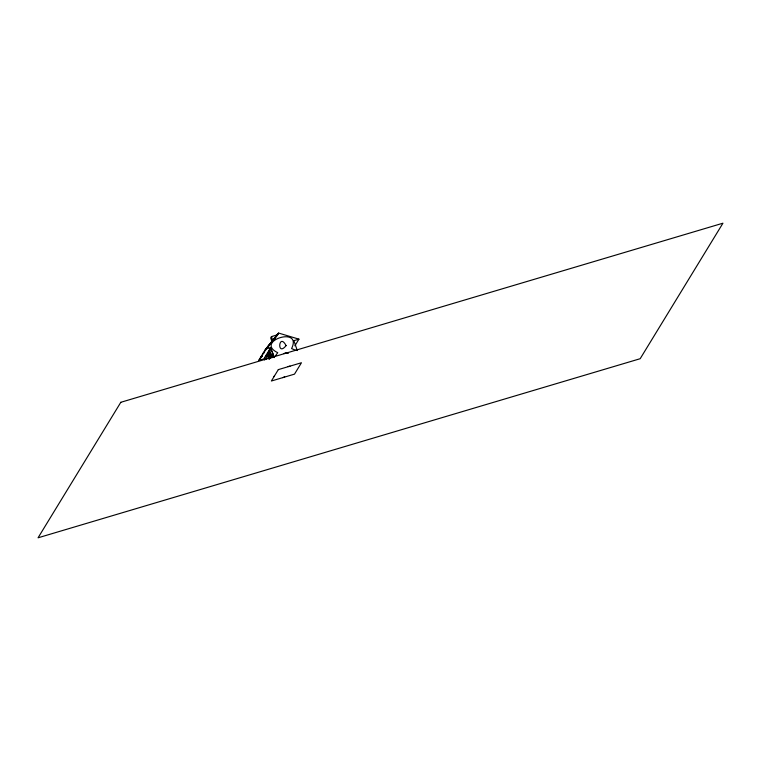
<?xml version="1.0" encoding="UTF-8"?>
<svg xmlns="http://www.w3.org/2000/svg" width="761" height="761" viewBox="0 0 761 761"><rect width="100%" height="100%" fill="white"/><g stroke="black" fill="none" stroke-linecap="round" stroke-linejoin="round"><path stroke-width="1.14" d="M274.112 376.181L273.675 376.828M275.063 356.395L277.736 352.685C253.946 341.213 302.897 325.622 291.587 348.567L296 350.431M277.784 334.726L271.458 336.609L270.678 337.874L271.934 341.518M274.169 357.47L270.764 347.539L263.81 358.935L258.769 360.438L265.722 349.033L278.555 333.052L298.94 339.159L294.878 345.808M276.081 337.104L278.555 333.052M261.575 355.882L261.033 356.757L262.022 355.672M276.214 336.486L277.765 334.279L264.78 350.612L265.77 349.537M274.417 339.435L275.073 338.55M273.703 339.511C278.05 333.794 265.465 349.461 268.291 346.255M262.364 354.816L263.458 353.389M271.677 342.745L272.191 342.089M275.349 337.608L273.151 340.414M271.991 341.67L266.892 348.186M270.393 343.867L271.839 342.06M260.291 357.993L262.117 355.71M258.769 360.438L262.326 355.996M273.285 340.357L274.94 338.35M264.038 352.98L264.543 352.391M263.839 352.638L262.945 353.618L268.633 346.312M282.769 377.627L284.709 376.904M265.722 349.033L270.764 347.539M298.94 339.159L293.898 340.662L297.304 350.593M288.01 366.593L290.046 366.136M288.305 353.389L286.783 352.866A3.653 3.501 31.4 0 0 284.005 353.684M266.179 359.496L264.847 357.499L264.685 360.039M273.047 356.548L271.648 353.865L272.476 357.651M269.023 359.202L266.807 354.636L266.293 355.13L266.797 358.46M274.198 357.613C272.2 349.889 267.672 344.134 271.373 356.509M271.458 336.609L272.704 340.253M271.306 357.727L268.994 350.983L268.509 351.782L270.697 358.184M269.813 357.974L267.986 352.647L267.501 353.437L269.423 359.049M286.079 345.618C276.595 357.432 278.754 331.786 286.079 345.618M120.818 402.293L38.05 537.808L640.182 358.707L722.95 223.192L120.818 402.293M278.326 369.618L271.363 381.014L294.497 374.136L301.461 362.74L278.326 369.618"/></g></svg>
